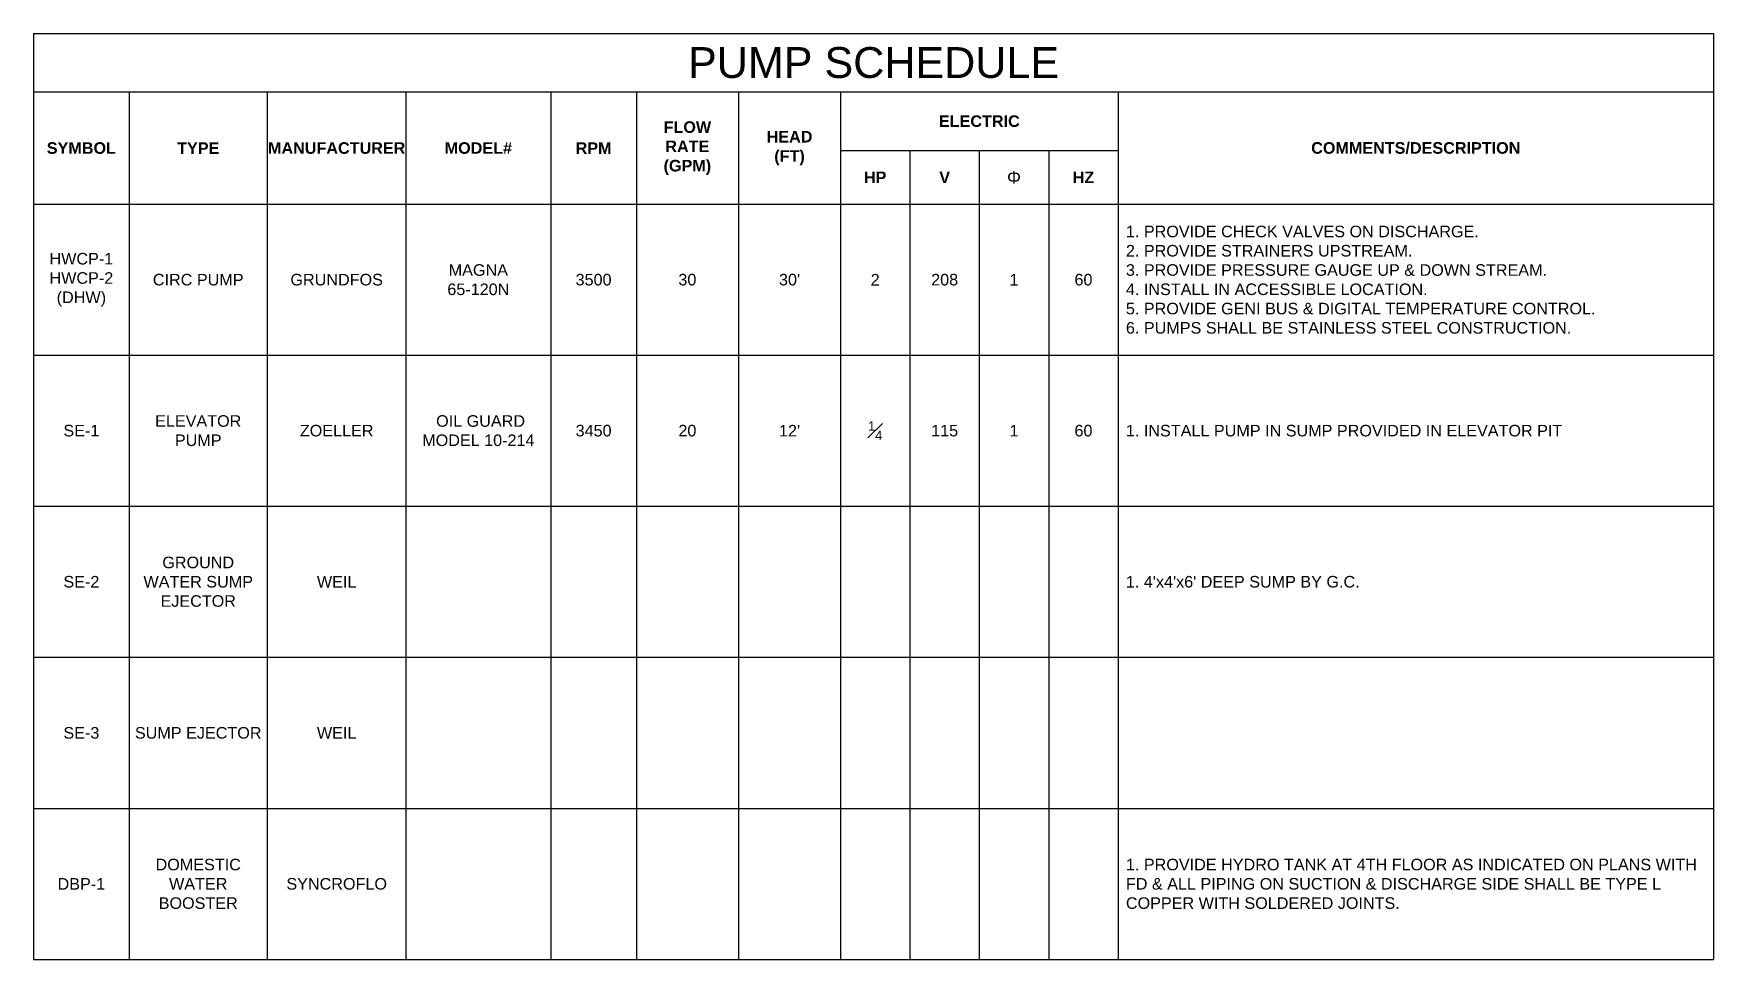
# Model space of a CAD drawing. Extents: x 1982 to 2088, y 1462 to 1485.
# Drawn here: x 1982.05 to 1995.67, y 1470.24 to 1477.75 of the extents above; entities that cross this region are included whole.
import ezdxf

# ---------------------------------------------------------------- set-up
doc = ezdxf.new("R2010")
doc.units = 0
doc.header["$LTSCALE"] = 0.375
doc.header["$MEASUREMENT"] = 0
doc.layers.add('G-ANNO-TEXT', color=70, linetype='Continuous')
doc.styles.add('Arial', font='arial.ttf')
doc.styles.add('Arial Bold', font='arialbd.ttf')

# ---------------------------------------------------------------- blocks, each defined once
blk = doc.blocks.new('*T9')
at = {"layer": 'G-ANNO-TEXT', "transparency": 16777216}
for p, q in [((0, 0), (13.613, 0)), ((0, 0), (0, -7.506)), ((13.613, 0), (13.613, -7.506)), ((0, -0.473), (13.613, -0.473)), ((0.774, -0.473), (0.774, -7.506)), ((1.894, -0.473), (1.894, -7.506)), ((3.017, -0.473), (3.017, -7.506)), ((4.192, -0.473), (4.192, -7.506)), ((4.885, -0.473), (4.885, -7.506)), ((5.712, -0.473), (5.712, -7.506)), ((6.539, -0.473), (6.539, -7.506)), ((8.789, -0.473), (8.789, -7.506)), ((6.539, -0.947), (8.789, -0.947)), ((7.102, -0.947), (7.102, -7.506)), ((7.664, -0.947), (7.664, -7.506)), ((8.227, -0.947), (8.227, -7.506)), ((0, -1.382), (13.613, -1.382)), ((0, -2.607), (13.613, -2.607)), ((0, -3.832), (13.613, -3.832)), ((0, -5.056), (13.613, -5.056)), ((0, -6.281), (13.613, -6.281)), ((0, -7.506), (13.613, -7.506))]:
    blk.add_line(p, q, dxfattribs=at)
for s, insert, char_height, width, attachment_point, style in [('PUMP SCHEDULE', (6.807, -0.236), 0.25, 13.61254, 5, 'Arial'), ('ELECTRIC', (7.664, -0.71), 0.0938, 2.125, 5, 'Arial Bold'), ('FLOW RATE\\P(GPM)', (5.298, -0.928), 0.0938, 0.70235, 5, 'Arial Bold'), ('HEAD\\P(FT)', (6.126, -0.928), 0.0938, 0.70235, 5, 'Arial Bold'), ('SYMBOL', (0.387, -0.928), 0.0938, 0.64872, 5, 'Arial Bold'), ('TYPE', (1.334, -0.928), 0.0938, 0.99572, 5, 'Arial Bold'), ('MANUFACTURER', (2.456, -0.928), 0.09375, 0.9974, 5, 'Arial Bold'), ('MODEL#', (3.604, -0.928), 0.0938, 1.04968, 5, 'Arial Bold'), ('RPM', (4.538, -0.928), 0.0938, 0.568, 5, 'Arial Bold'), ('COMMENTS/DESCRIPTION', (11.201, -0.928), 0.09375, 4.69897, 5, 'Arial Bold'), ('HP', (6.82, -1.165), 0.0938, 0.4375, 5, 'Arial Bold'), ('V', (7.383, -1.165), 0.0938, 0.4375, 5, 'Arial Bold'), ('{\\fArial|b0|i0|c0|p34;\\H1.0833x;Φ}', (7.945, -1.165), 0.09375, 0.4375, 5, 'Arial Bold'), ('HZ', (8.508, -1.165), 0.0938, 0.4375, 5, 'Arial Bold'), ('\\A1;1. PROVIDE CHECK VALVES ON DISCHARGE. \\P2. PROVIDE STRAINERS UPSTREAM. \\P3. PROVIDE PRESSURE GAUGE UP & DOWN STREAM.\\P4. INSTALL IN ACCESSIBLE LOCATION.\\P5. PROVIDE GENI BUS & DIGITAL TEMPERATURE CONTROL.\\P6. PUMPS SHALL BE STAINLESS STEEL CONSTRUCTION.', (8.852, -1.995), 0.09375, 4.69897, 4, 'Arial'), ('HWCP-1\\PHWCP-2\\P(DHW)', (0.387, -1.995), 0.0938, 0.64872, 5, 'Arial'), ('MAGNA\\P65-120N', (3.604, -1.995), 0.0938, 1.04968, 5, 'Arial'), ('CIRC PUMP', (1.334, -1.995), 0.0938, 0.99572, 5, 'Arial'), ('GRUNDFOS', (2.456, -1.995), 0.0938, 0.9974, 5, 'Arial'), ('3500', (4.538, -1.995), 0.0938, 0.568, 5, 'Arial'), ('30', (5.298, -1.995), 0.0938, 0.70235, 5, 'Arial'), ("30'", (6.126, -1.995), 0.0938, 0.70235, 5, 'Arial'), ('2', (6.82, -1.995), 0.0938, 0.4375, 5, 'Arial'), ('208', (7.383, -1.995), 0.0938, 0.4375, 5, 'Arial'), ('1', (7.945, -1.995), 0.0938, 0.4375, 5, 'Arial'), ('60', (8.508, -1.995), 0.0938, 0.4375, 5, 'Arial'), ('ELEVATOR PUMP', (1.334, -3.219), 0.09375, 0.99572, 5, 'Arial'), (' OIL GUARD\\PMODEL 10-214', (3.604, -3.219), 0.09375, 1.04968, 5, 'Arial'), ('SE-1', (0.387, -3.219), 0.0938, 0.64872, 5, 'Arial'), ('ZOELLER', (2.456, -3.219), 0.0938, 0.9974, 5, 'Arial'), ('3450', (4.538, -3.219), 0.0938, 0.568, 5, 'Arial'), ('20', (5.298, -3.219), 0.0938, 0.70235, 5, 'Arial'), ("12'", (6.126, -3.219), 0.0938, 0.70235, 5, 'Arial'), ('\\A1;{\\H0.8x;\\S1#4;} ', (6.82, -3.219), 0.09375, 0.4375, 5, 'Arial'), ('115', (7.383, -3.219), 0.0938, 0.4375, 5, 'Arial'), ('1', (7.945, -3.219), 0.0938, 0.4375, 5, 'Arial'), ('60', (8.508, -3.219), 0.0938, 0.4375, 5, 'Arial'), ('1. INSTALL PUMP IN SUMP PROVIDED IN ELEVATOR PIT', (8.852, -3.219), 0.09375, 4.69897, 4, 'Arial'), ('GROUND WATER SUMP EJECTOR ', (1.334, -4.444), 0.09375, 0.99572, 5, 'Arial'), ('SE-2', (0.387, -4.444), 0.0938, 0.64872, 5, 'Arial'), ('WEIL', (2.456, -4.444), 0.0938, 0.9974, 5, 'Arial'), ("1. 4'x4'x6' DEEP SUMP BY G.C. ", (8.852, -4.444), 0.09375, 4.69897, 4, 'Arial'), ('SE-3', (0.387, -5.669), 0.0938, 0.64872, 5, 'Arial'), ('SUMP EJECTOR', (1.334, -5.669), 0.09375, 0.99572, 5, 'Arial'), ('WEIL', (2.456, -5.669), 0.0938, 0.9974, 5, 'Arial'), ('DOMESTIC WATER BOOSTER', (1.334, -6.893), 0.09375, 0.99572, 5, 'Arial'), ('1. PROVIDE HYDRO TANK AT 4TH FLOOR AS INDICATED ON PLANS WITH FD & ALL PIPING ON SUCTION & DISCHARGE SIDE SHALL BE TYPE L COPPER WITH SOLDERED JOINTS.', (8.852, -6.893), 0.09375, 4.69897, 4, 'Arial'), ('DBP-1', (0.387, -6.893), 0.0938, 0.64872, 5, 'Arial'), ('SYNCROFLO ', (2.456, -6.893), 0.0938, 0.9974, 5, 'Arial')]:
    blk.add_mtext(s, dxfattribs=dict(at, insert=insert, char_height=char_height, width=width, attachment_point=attachment_point, style=style))

msp = doc.modelspace()

# ---------------------------------------------------------------- block references
msp.add_blockref('*T9', (1982.053, 1477.746))

doc.saveas('drawing.dxf')
